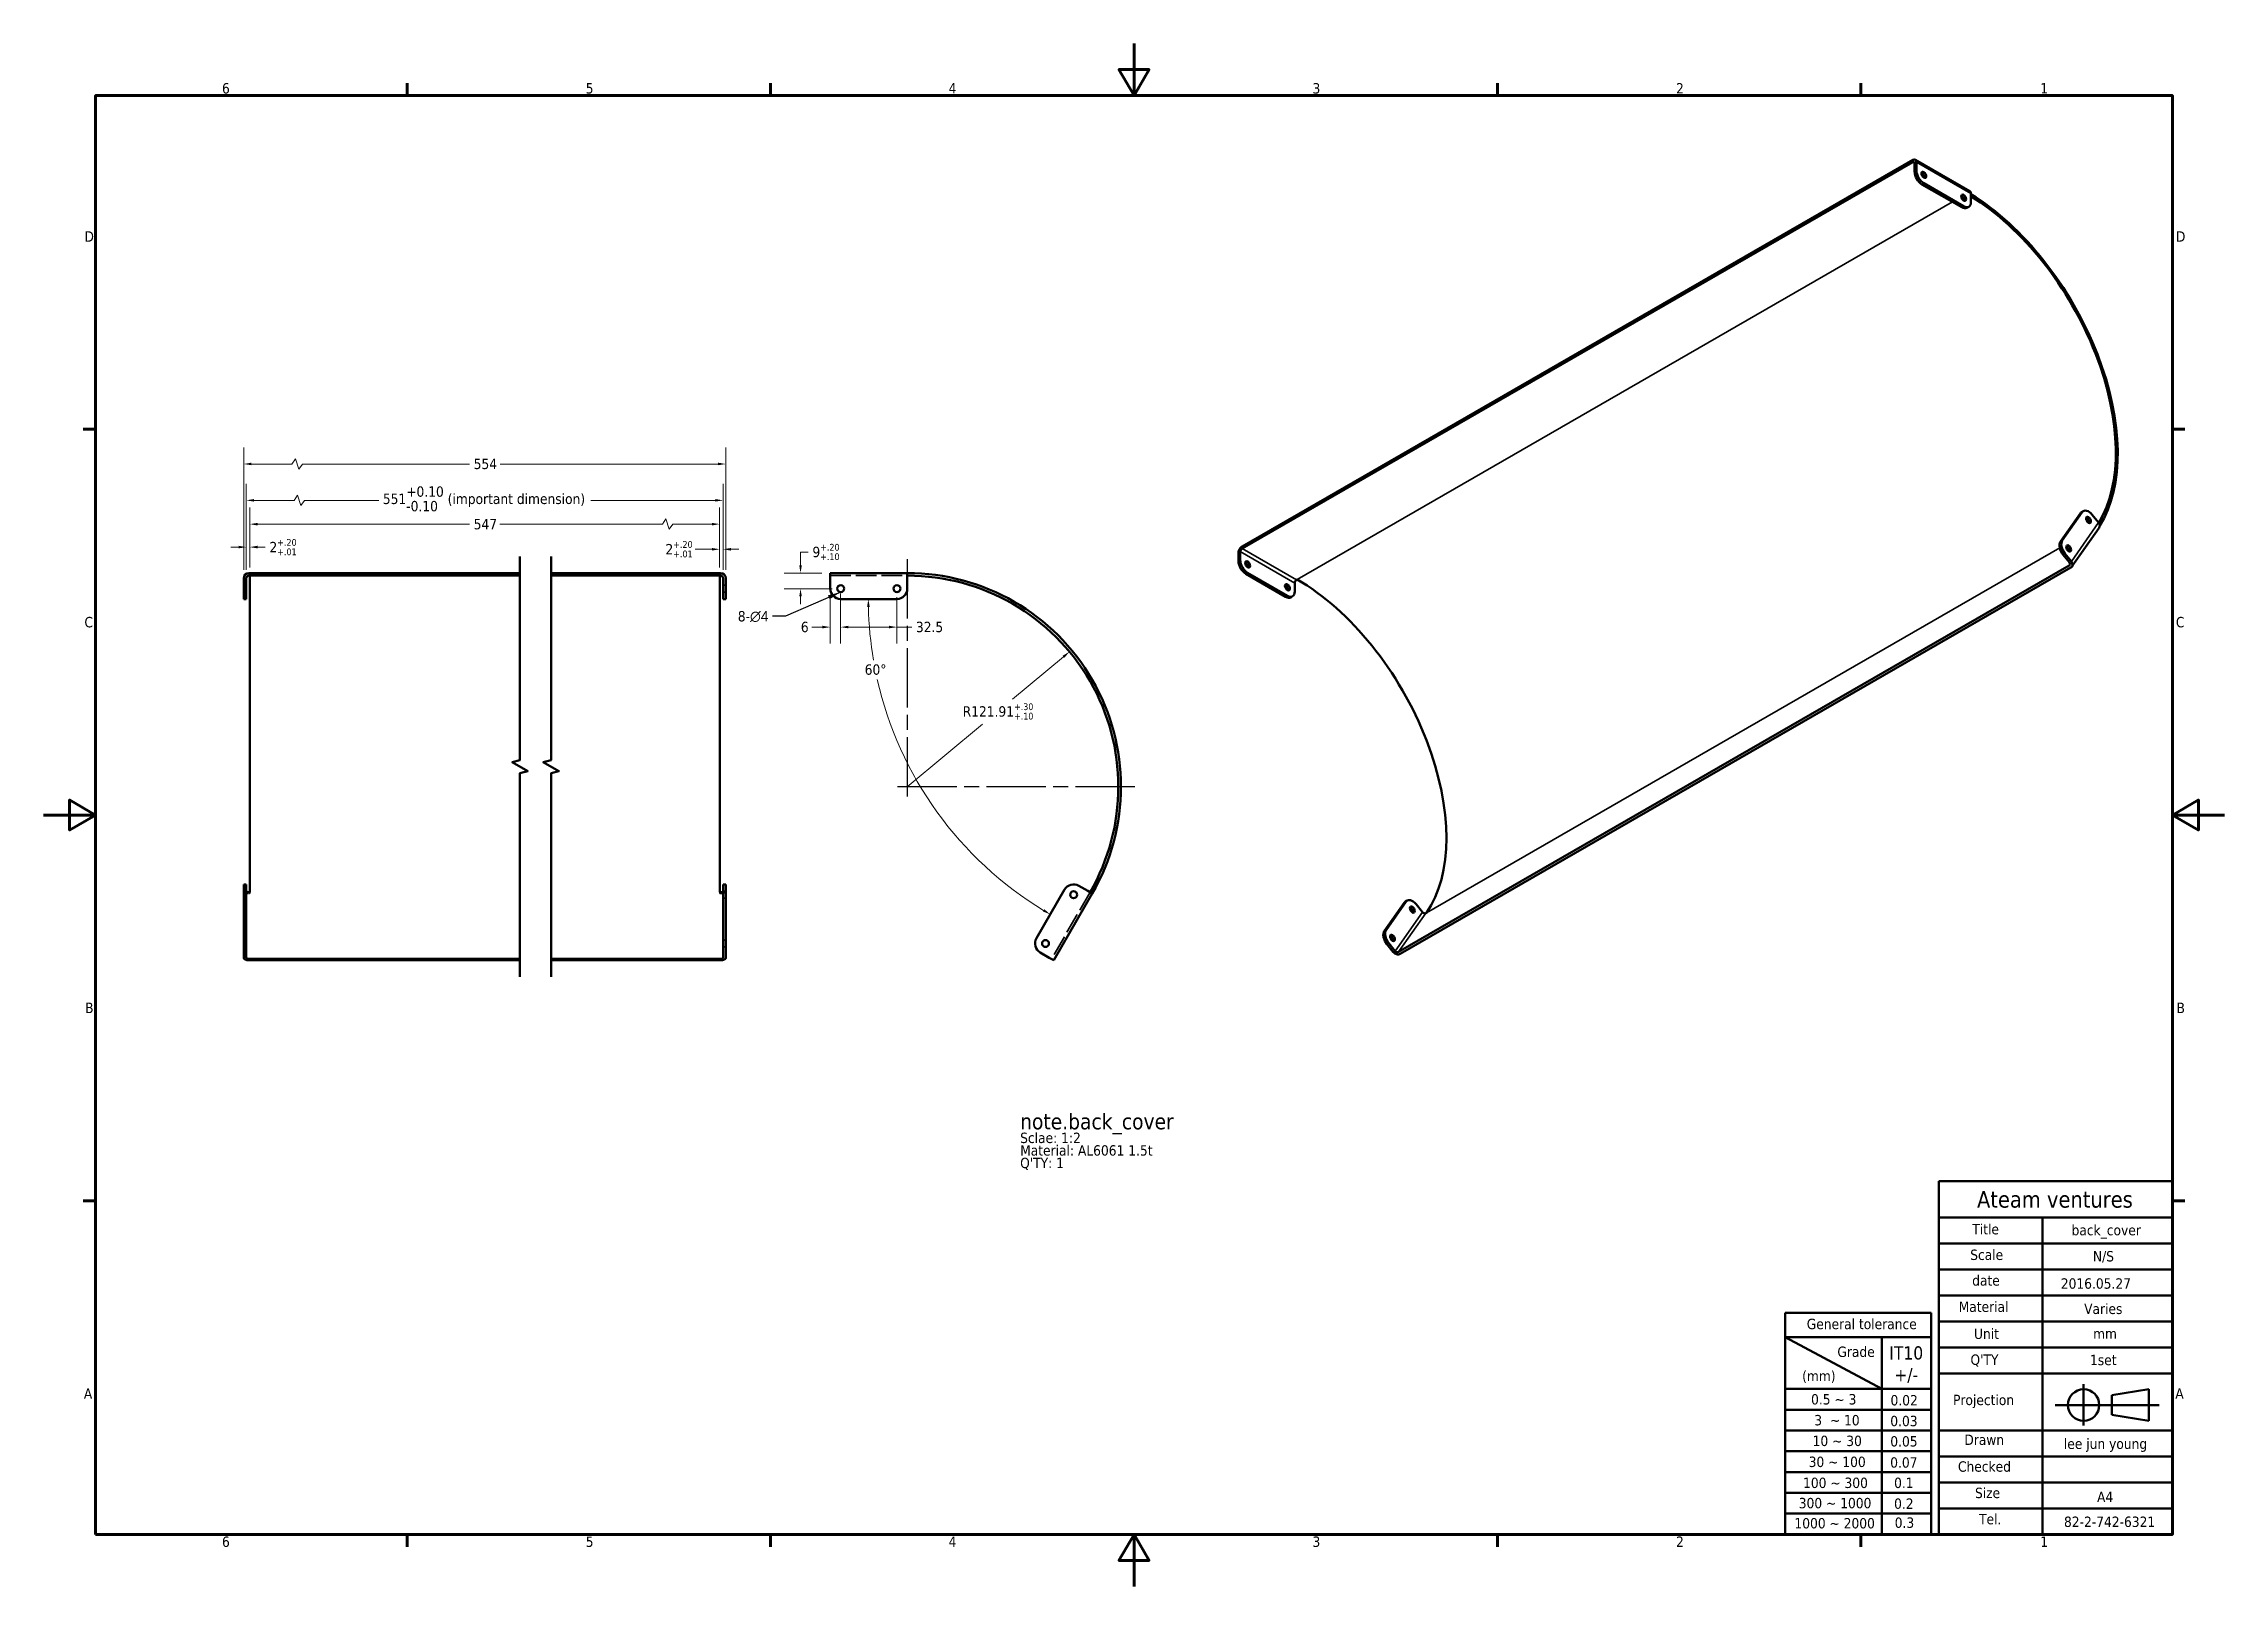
# Model space of a CAD drawing. Header units: millimetres. Extents: x 0 to 1260, y 0 to 891.
import ezdxf
from ezdxf.enums import TextEntityAlignment as Align

# ---------------------------------------------------------------- set-up
doc = ezdxf.new("R2010")
doc.units = ezdxf.units.MM
doc.header["$LTSCALE"] = 3
doc.linetypes.add('CHAIN', pattern=[0.7087, 0.4724, -0.0591, 0.1181, -0.0591])
doc.linetypes.add('DASHED', pattern=[0.2067, 0.1654, -0.0413])
for name, color, linetype, lineweight in [('Border (ANSI)', 7, 'Continuous', 70), ('Break Line (ANSI)', 7, 'Continuous', 50), ('Center Mark (ANSI)', 7, 'Continuous', 25), ('Dimension (ANSI)', 7, 'Continuous', 25), ('Hidden (ANSI)', 7, 'DASHED', 35), ('Symbol (ANSI)', 7, 'Continuous', 25), ('Title (ANSI)', 7, 'Continuous', 50), ('Visible (ANSI)', 7, 'Continuous', 50), ('Visible Narrow (ANSI)', 7, 'Continuous', 35)]:
    doc.layers.add(name, color=color, linetype=linetype, lineweight=lineweight)
doc.styles.add('Note Text (ANSI)', font='tahoma.ttf')
doc.dimstyles.new('Default - mm (ANSI)', dxfattribs={"dimscale": 3, "dimtxt": 2, "dimasz": 1.5, "dimexe": 3.175, "dimexo": 1.6002, "dimgap": 0.8, "dimtad": 0, "dimtoh": 1, "dimrnd": 1e-08, "dimzin": 12, "dimdsep": 46, "dimtxsty": 'Note Text (ANSI)', "dimcen": 0.09, "dimdle": 10, "dimclrd": 256, "dimclre": 256, "dimclrt": 256, "dimadec": 1, "dimazin": 3, "dimtfac": 0.65, "dimtofl": 0, "dimtmove": 0, "dimatfit": 3, "dimfxl": 1, "dimtolj": 1, "dimtzin": 4, "dimlwd": 15, "dimlwe": 15, "dimarcsym": 0})
doc.dimstyles.new('Default - mm (ANSI)$7', dxfattribs={"dimscale": 3, "dimtxt": 2, "dimasz": 2.5, "dimexe": 3.175, "dimexo": 1.6002, "dimgap": 0.8, "dimtad": 0, "dimtoh": 1, "dimrnd": 1e-08, "dimzin": 12, "dimdsep": 46, "dimtxsty": 'Note Text (ANSI)', "dimcen": 0.09, "dimdle": 10, "dimclrd": 256, "dimclre": 256, "dimclrt": 256, "dimadec": 1, "dimazin": 3, "dimtfac": 0.65, "dimtofl": 0, "dimtmove": 0, "dimatfit": 3, "dimfxl": 1, "dimtolj": 1, "dimtzin": 4, "dimlwd": -1, "dimlwe": 15, "dimarcsym": 0})

# ---------------------------------------------------------------- blocks, each defined once
blk = doc.blocks.new('Borders Default Border')
at = {"layer": 'Border (ANSI)'}
for p, q in [((70, 287), (70, 289.4)), ((140, 287), (140, 289.4)), ((280, 287), (280, 289.4)), ((350, 287), (350, 289.4)), ((10, 222.75), (7.6, 222.75)), ((410, 222.75), (412.4, 222.75)), ((10, 74.25), (7.6, 74.25)), ((410, 74.25), (412.4, 74.25)), ((70, 10), (70, 7.6)), ((140, 10), (140, 7.6)), ((280, 10), (280, 7.6)), ((350, 10), (350, 7.6))]:
    blk.add_line(p, q, dxfattribs=at)
at = {"layer": 'Border (ANSI)', "flags": 128}
for points in [[(210, 297), (210, 287), (207.11, 292), (212.89, 292), (210, 287)], [(10, 10), (10, 287), (410, 287), (410, 10), (10, 10)], [(0, 148.5), (10, 148.5), (5, 151.39), (5, 145.61), (10, 148.5)], [(420, 148.5), (410, 148.5), (415, 151.39), (415, 145.61), (410, 148.5)], [(210, 0), (210, 10), (207.11, 5), (212.89, 5), (210, 10)]]:
    blk.add_lwpolyline(points, dxfattribs=at)
at = {"layer": 'Border (ANSI)', "char_height": 2, "attachment_point": 7, "style": 'Note Text (ANSI)'}
for s, insert in [('6', (34.36, 287.36)), ('5', (104.41, 287.36)), ('4', (174.3, 287.4)), ('3', (244.38, 287.36)), ('2', (314.39, 287.4)), ('1', (384.55, 287.4)), ('D', (7.87, 258.87)), ('D', (410.67, 258.87)), ('C', (7.86, 184.59)), ('C', (410.66, 184.59)), ('B', (7.99, 110.37)), ('B', (410.79, 110.37)), ('A', (7.75, 36.12)), ('A', (410.55, 36.12)), ('6', (34.36, 7.56)), ('5', (104.41, 7.56)), ('4', (174.3, 7.6)), ('3', (244.38, 7.56)), ('2', (314.39, 7.6)), ('1', (384.55, 7.6))]:
    blk.add_mtext(s, dxfattribs=dict(at, insert=insert))
blk = doc.blocks.new('Title Blocks ANSI - Large')
at = {"layer": 'Title (ANSI)'}
for p, q in [((213.43, -53.73), (168.43, -53.73)), ((168.43, -53.73), (168.43, -121.73)), ((213.43, -121.73), (213.43, -53.73)), ((168.43, -60.73), (213.43, -60.73)), ((188.43, -60.73), (188.43, -121.73)), ((168.43, -65.73), (213.43, -65.73)), ((168.43, -70.73), (213.43, -70.73)), ((138.87, -79.09), (138.87, -121.73)), ((166.93, -79.09), (138.87, -79.09)), ((138.87, -79.09), (166.93, -79.09)), ((166.93, -83.74), (166.93, -79.09)), ((168.43, -75.73), (213.43, -75.73)), ((138.87, -83.74), (166.93, -83.74)), ((138.87, -83.74), (157.45, -93.73)), ((157.45, -83.74), (157.45, -121.73)), ((166.93, -83.74), (166.93, -121.73)), ((168.43, -80.73), (213.43, -80.73)), ((168.43, -85.73), (213.43, -85.73)), ((168.43, -90.73), (213.43, -90.73)), ((138.87, -93.73), (166.93, -93.73)), ((196.31, -92.79), (196.31, -100.79)), ((208.89, -93.78), (201.74, -94.91)), ((201.74, -94.91), (201.74, -98.69)), ((208.89, -93.78), (208.89, -99.84)), ((138.87, -97.73), (166.93, -97.73)), ((190.81, -96.83), (210.84, -96.83)), ((208.89, -99.84), (201.74, -98.69)), ((138.87, -101.73), (166.93, -101.73)), ((168.43, -101.73), (213.43, -101.73)), ((138.87, -105.73), (166.93, -105.73)), ((168.43, -106.73), (213.43, -106.73)), ((138.87, -109.73), (166.93, -109.73)), ((168.43, -111.73), (213.43, -111.73)), ((138.87, -113.73), (166.93, -113.73)), ((168.43, -116.73), (213.43, -116.73)), ((138.87, -117.73), (166.93, -117.73)), ((138.87, -121.73), (166.93, -121.73)), ((168.43, -121.73), (166.93, -121.73)), ((168.43, -121.73), (213.43, -121.73))]:
    blk.add_line(p, q, dxfattribs=at)
blk.add_circle((196.31, -96.83), 3.03, dxfattribs=at)
at = {"layer": 'Title (ANSI)', "style": 'Note Text (ANSI)'}
for s, p in [('2016.05.27', (191.93, -75.03)), ('Varies', (196.42, -79.9)), ('mm', (198.14, -84.68)), ('1set', (197.55, -89.75)), ('lee jun young', (192.52, -105.88))]:
    blk.add_text(s, height=2, dxfattribs=at).set_placement(p, align=Align.BOTTOM_LEFT)
for s, p in [('Drawn', (173.35, -102.51)), ('Checked', (172.12, -107.66))]:
    blk.add_text(s, height=2, dxfattribs=at).set_placement(p, align=Align.TOP_LEFT)
at = {"layer": 'Title (ANSI)', "attachment_point": 1, "style": 'Note Text (ANSI)'}
for s, insert, char_height in [('\\fTahoma|b0|i0;\\H3.1750;Ateam ventures', (175.79, -55.65), 3.175), ('back_cover', (194, -62.15), 2), ('\\fTahoma|b0|i0;Scale', (174.48, -66.9), 2), ('\\fTahoma|b0|i0;N/S', (198.11, -67.18), 2), ('\\fTahoma|b0|i0;date', (174.86, -71.84), 2), ('\\fTahoma|b0|i0;Material', (172.26, -76.9), 2), ('\\fTahoma|b0|i0;General tolerance', (143, -80.22), 2), ('\\fTahoma|b0|i0;Unit', (175.21, -82.1), 2), ('\\fTahoma|b0|i0;Grade', (148.9, -85.57), 2), ("\\fTahoma|b0|i0;Q'TY", (174.53, -87.09), 2), ('\\fTahoma|b0|i0;0.5 ~ 3', (143.83, -94.72), 2), ('\\fTahoma|b0|i0;0.02', (159.13, -94.9), 2), ('\\fTahoma|b0|i0;Projection', (171.17, -94.84), 2), ('\\fTahoma|b0|i0;0.05', (159.09, -102.81), 2), ('\\fTahoma|b0|i0;30 ~ 100', (143.37, -106.76), 2), ('\\fTahoma|b0|i0;0.07', (159.07, -106.88), 2), ('\\fTahoma|b0|i0;100 ~ 300', (142.29, -110.8), 2), ('\\fTahoma|b0|i0;0.1', (159.82, -110.8), 2), ('\\fTahoma|b0|i0;Size', (175.4, -112.74), 2), ('\\fTahoma|b0|i0;300 ~ 1000', (141.46, -114.7), 2), ('\\fTahoma|b0|i0;A4', (198.91, -113.51), 2), ('\\fTahoma|b0|i0;1000 ~ 2000', (140.63, -118.58), 2), ('\\fTahoma|b0|i0;Tel.', (176.18, -117.79), 2), ('\\fTahoma|b0|i0;82-2-742-6321', (192.54, -118.3), 2)]:
    blk.add_mtext(s, dxfattribs=dict(at, insert=insert, char_height=char_height))
at = {"layer": 'Title (ANSI)', "char_height": 2, "attachment_point": 1, "style": 'Note Text (ANSI)'}
for s, insert, width in [('\\fTahoma|b0|i0;Title', (174.89, -61.97), 7.6254), ('\\fTahoma|b0|i0;(mm)', (142.11, -90.22), 7.6672), ('\\fTahoma|b0|i0;3  ~ 10', (144.45, -98.74), 9.081), ('\\fTahoma|b0|i0;0.03', (159.09, -98.9), 5.5653), ('\\fTahoma|b0|i0;10 ~ 30', (144.13, -102.72), 10.501), ('\\fTahoma|b0|i0;0.2', (159.82, -114.81), 5.4674), ('\\fTahoma|b0|i0;0.3', (159.94, -118.47), 5.7083)]:
    blk.add_mtext(s, dxfattribs=dict(at, insert=insert, width=width))
at = {"layer": 'Title (ANSI)', "insert": (162.16, -85.52), "char_height": 2.54, "attachment_point": 2, "line_spacing_factor": 0.987884, "style": 'Note Text (ANSI)'}
blk.add_mtext('\\fTahoma|b0|i0;\\H2.5400;IT10\\P+/-', dxfattribs=at)
blk = doc.blocks.new('*D6')
at = {"layer": 'Defpoints', "color": 0, "transparency": 16777216}
for p in [(392.6, 627.2), (117.1, 582.2), (392.6, 582.2)]:
    blk.add_point(p, dxfattribs=at)
at = {"layer": 'Dimension (ANSI)', "lineweight": 15, "transparency": 16777216}
for p, q in [((117.1, 587), (117.1, 636.8)), ((144.7, 627.2), (146.7, 630.2)), ((146.7, 630.2), (148.7, 624.2)), ((392.6, 587), (392.6, 636.8)), ((121.6, 627.2), (144.7, 627.2)), ((148.7, 624.2), (150.7, 627.2)), ((150.7, 627.2), (193.6, 627.2)), ((388.1, 627.2), (316.1, 627.2))]:
    blk.add_line(p, q, dxfattribs=at)
at = {"layer": 'Dimension (ANSI)', "transparency": 16777216}
for points in [[(121.6, 628), (121.6, 626.5), (117.1, 627.2)], [(388.1, 628), (388.1, 626.5), (392.6, 627.2)]]:
    blk.add_solid(points, dxfattribs=at)
at = {"layer": 'Dimension (ANSI)', "lineweight": 18, "transparency": 16777216, "insert": (196, 635.3), "char_height": 6, "attachment_point": 1, "style": 'Note Text (ANSI)'}
blk.add_mtext('\\A1;551\\S+0.10^ -0.10; (important dimension)', dxfattribs=at)
blk = doc.blocks.new('*D7')
at = {"layer": 'Defpoints', "color": 0, "transparency": 16777216}
for p in [(119.1, 613.5), (119.1, 583.7), (390.6, 583.7)]:
    blk.add_point(p, dxfattribs=at)
at = {"layer": 'Dimension (ANSI)', "lineweight": 15, "transparency": 16777216}
for p, q in [((119.1, 588.5), (119.1, 623)), ((390.6, 588.5), (390.6, 623)), ((123.6, 613.5), (246.1, 613.5)), ((357.5, 613.5), (263.6, 613.5)), ((359.5, 616.5), (357.5, 613.5)), ((361.5, 610.5), (359.5, 616.5)), ((363.5, 613.5), (361.5, 610.5)), ((386.1, 613.5), (363.5, 613.5))]:
    blk.add_line(p, q, dxfattribs=at)
at = {"layer": 'Dimension (ANSI)', "transparency": 16777216}
for points in [[(123.6, 614.2), (123.6, 612.7), (119.1, 613.5)], [(386.1, 614.2), (386.1, 612.7), (390.6, 613.5)]]:
    blk.add_solid(points, dxfattribs=at)
at = {"layer": 'Dimension (ANSI)', "lineweight": 18, "transparency": 16777216, "insert": (248.5, 616.5), "char_height": 6, "attachment_point": 1, "style": 'Note Text (ANSI)'}
blk.add_mtext('\\A1;547', dxfattribs=at)
blk = doc.blocks.new('*D8')
at = {"layer": 'Defpoints', "color": 0, "transparency": 16777216}
for p in [(119.1, 600.2), (117.1, 582.2), (119.1, 583.7)]:
    blk.add_point(p, dxfattribs=at)
at = {"layer": 'Dimension (ANSI)', "lineweight": 15, "transparency": 16777216}
for p, q in [((117.1, 587), (117.1, 609.7)), ((119.1, 588.5), (119.1, 609.7)), ((112.6, 600.2), (108.1, 600.2)), ((123.6, 600.2), (128.1, 600.2))]:
    blk.add_line(p, q, dxfattribs=at)
at = {"layer": 'Dimension (ANSI)', "transparency": 16777216}
for points in [[(112.6, 601), (112.6, 599.5), (117.1, 600.2)], [(123.6, 601), (123.6, 599.5), (119.1, 600.2)]]:
    blk.add_solid(points, dxfattribs=at)
at = {"layer": 'Dimension (ANSI)', "lineweight": 18, "transparency": 16777216, "insert": (130.5, 604.9), "char_height": 6, "attachment_point": 1, "style": 'Note Text (ANSI)'}
blk.add_mtext('\\A1;2{\\H3.900000;\\S+.20^ +.01;}', dxfattribs=at)
blk = doc.blocks.new('*D9')
at = {"layer": 'Defpoints', "color": 0, "transparency": 16777216}
for p in [(392.6, 599), (390.6, 583.7), (392.6, 582.2)]:
    blk.add_point(p, dxfattribs=at)
at = {"layer": 'Dimension (ANSI)', "lineweight": 15, "transparency": 16777216}
for p, q in [((390.6, 588.5), (390.6, 608.5)), ((392.6, 587), (392.6, 608.5)), ((386.1, 599), (376.5, 599)), ((397.1, 599), (401.6, 599))]:
    blk.add_line(p, q, dxfattribs=at)
at = {"layer": 'Dimension (ANSI)', "transparency": 16777216}
for points in [[(386.1, 599.7), (386.1, 598.2), (390.6, 599)], [(397.1, 599.7), (397.1, 598.2), (392.6, 599)]]:
    blk.add_solid(points, dxfattribs=at)
at = {"layer": 'Dimension (ANSI)', "lineweight": 18, "transparency": 16777216, "insert": (359.3, 603.7), "char_height": 6, "attachment_point": 1, "style": 'Note Text (ANSI)'}
blk.add_mtext('\\A1;2{\\H3.900000;\\S+.20^ +.01;}', dxfattribs=at)
blk = doc.blocks.new('*D10')
at = {"layer": 'Defpoints', "color": 0, "transparency": 16777216}
for p in [(592.7, 539.8), (499, 461.8)]:
    blk.add_point(p, dxfattribs=at)
at = {"layer": 'Dimension (ANSI)', "lineweight": 15, "transparency": 16777216}
for p, q in [((589.3, 536.9), (559.8, 512.4)), ((499, 461.8), (542.5, 498))]:
    blk.add_line(p, q, dxfattribs=at)
at = {"layer": 'Dimension (ANSI)', "transparency": 16777216}
blk.add_solid([(588.8, 537.5), (589.8, 536.3), (592.7, 539.8)], dxfattribs=at)
at = {"layer": 'Dimension (ANSI)', "lineweight": 18, "transparency": 16777216, "insert": (531, 510), "char_height": 6, "attachment_point": 1, "style": 'Note Text (ANSI)'}
blk.add_mtext('\\A1;R121.91{\\H3.900000;\\S+.30^ +.10;}', dxfattribs=at)
blk = doc.blocks.new('*D11')
at = {"layer": 'Defpoints', "color": 0, "transparency": 16777216}
for p in [(437.3, 585.2), (454.5, 585.2), (460.5, 576.2)]:
    blk.add_point(p, dxfattribs=at)
at = {"layer": 'Dimension (ANSI)', "lineweight": 15, "transparency": 16777216}
for p, q in [((441.8, 597.3), (437.3, 597.3)), ((437.3, 597.3), (437.3, 594.2)), ((437.3, 589.7), (437.3, 594.2)), ((449.7, 585.2), (427.8, 585.2)), ((455.7, 576.2), (427.8, 576.2)), ((437.3, 571.7), (437.3, 567.2))]:
    blk.add_line(p, q, dxfattribs=at)
at = {"layer": 'Dimension (ANSI)', "transparency": 16777216}
for points in [[(436.6, 589.7), (438.1, 589.7), (437.3, 585.2)], [(436.6, 571.7), (438.1, 571.7), (437.3, 576.2)]]:
    blk.add_solid(points, dxfattribs=at)
at = {"layer": 'Dimension (ANSI)', "lineweight": 18, "transparency": 16777216, "insert": (444.2, 602.1), "char_height": 6, "attachment_point": 1, "style": 'Note Text (ANSI)'}
blk.add_mtext('\\A1;9{\\H3.900000;\\S+.20^ +.10;}', dxfattribs=at)
blk = doc.blocks.new('*D12')
at = {"layer": 'Defpoints', "color": 0, "transparency": 16777216}
for p in [(454.5, 576.2), (460.5, 578.2), (460.5, 554)]:
    blk.add_point(p, dxfattribs=at)
at = {"layer": 'Dimension (ANSI)', "lineweight": 15, "transparency": 16777216}
for p, q in [((454.5, 571.4), (454.5, 544.5)), ((460.5, 573.4), (460.5, 544.5)), ((450, 554), (443.8, 554)), ((465, 554), (469.5, 554))]:
    blk.add_line(p, q, dxfattribs=at)
at = {"layer": 'Dimension (ANSI)', "transparency": 16777216}
for points in [[(450, 554.8), (450, 553.3), (454.5, 554)], [(465, 554.8), (465, 553.3), (460.5, 554)]]:
    blk.add_solid(points, dxfattribs=at)
at = {"layer": 'Dimension (ANSI)', "lineweight": 18, "transparency": 16777216, "insert": (437.5, 557.1), "char_height": 6, "attachment_point": 1, "style": 'Note Text (ANSI)'}
blk.add_mtext('\\A1;6', dxfattribs=at)
blk = doc.blocks.new('*D13')
at = {"layer": 'Defpoints', "color": 0, "transparency": 16777216}
for p in [(460.5, 576.2), (493, 576.2), (493, 554)]:
    blk.add_point(p, dxfattribs=at)
at = {"layer": 'Dimension (ANSI)', "lineweight": 15, "transparency": 16777216}
for p, q in [((460.5, 571.4), (460.5, 544.5)), ((493, 571.4), (493, 544.5)), ((465, 554), (488.5, 554)), ((493, 554), (501.6, 554))]:
    blk.add_line(p, q, dxfattribs=at)
at = {"layer": 'Dimension (ANSI)', "transparency": 16777216}
for points in [[(465, 554.8), (465, 553.3), (460.5, 554)], [(488.5, 554.8), (488.5, 553.3), (493, 554)]]:
    blk.add_solid(points, dxfattribs=at)
at = {"layer": 'Dimension (ANSI)', "lineweight": 18, "transparency": 16777216, "insert": (504, 557.1), "char_height": 6, "attachment_point": 1, "style": 'Note Text (ANSI)'}
blk.add_mtext('\\A1;32.5', dxfattribs=at)
blk = doc.blocks.new('*D14')
at = {"layer": 'Defpoints', "color": 0, "transparency": 16777216}
for p in [(460.5, 570.2), (686.8, 570.2), (525.7, 435.1), (589.9, 402.4)]:
    blk.add_point(p, dxfattribs=at)
at = {"layer": 'Dimension (ANSI)', "lineweight": 15, "transparency": 16777216}
for start, end in [(181.2261, 189.6774), (192.7458, 238.7739)]:
    blk.add_arc((686.8, 570.2), 210.3, start, end, dxfattribs=at)
at = {"layer": 'Dimension (ANSI)', "transparency": 16777216}
for points in [[(475.8, 565.7), (477.3, 565.7), (476.5, 570.2)], [(578.2, 391.1), (577.4, 389.8), (581.6, 388.1)]]:
    blk.add_solid(points, dxfattribs=at)
at = {"layer": 'Dimension (ANSI)', "lineweight": 18, "transparency": 16777216, "insert": (474.4, 532.5), "char_height": 6, "attachment_point": 1, "style": 'Note Text (ANSI)'}
blk.add_mtext('\\A1;60°', dxfattribs=at)
blk = doc.blocks.new('*D15')
at = {"layer": 'Defpoints', "color": 0, "transparency": 16777216}
for p in [(394.1, 648.2), (115.6, 582.2), (394.1, 582.2)]:
    blk.add_point(p, dxfattribs=at)
at = {"layer": 'Dimension (ANSI)', "lineweight": 15, "transparency": 16777216}
for p, q in [((115.6, 587), (115.6, 657.8)), ((394.1, 587), (394.1, 657.8)), ((120.1, 648.2), (143.5, 648.2)), ((143.5, 648.2), (145.5, 651.2)), ((145.5, 651.2), (147.5, 645.2)), ((147.5, 645.2), (149.5, 648.2)), ((149.5, 648.2), (246.1, 648.2)), ((389.6, 648.2), (263.7, 648.2))]:
    blk.add_line(p, q, dxfattribs=at)
at = {"layer": 'Dimension (ANSI)', "transparency": 16777216}
for points in [[(120.1, 649), (120.1, 647.5), (115.6, 648.2)], [(389.6, 649), (389.6, 647.5), (394.1, 648.2)]]:
    blk.add_solid(points, dxfattribs=at)
at = {"layer": 'Dimension (ANSI)', "lineweight": 18, "transparency": 16777216, "insert": (248.5, 651.3), "char_height": 6, "attachment_point": 1, "style": 'Note Text (ANSI)'}
blk.add_mtext('\\A1;554', dxfattribs=at)

msp = doc.modelspace()

# ---------------------------------------------------------------- linework, layer by layer
at = {"layer": 'Break Line (ANSI)', "flags": 128}
for points in [[(275.2222, 352.0662), (275.2222, 469.6113), (279.7222, 470.8171), (270.7222, 476.0132), (275.2222, 477.219), (275.2222, 594.7641)], [(293.2222, 352.0662), (293.2222, 469.6113), (297.7222, 470.8171), (288.7222, 476.0132), (293.2222, 477.219), (293.2222, 594.7641)]]:
    msp.add_lwpolyline(points, dxfattribs=at)
at = {"layer": 'Center Mark (ANSI)', "linetype": 'CHAIN', "ltscale": 24.192183}
for p, q in [((499.0294, 593.2641), (499.0294, 452.3076)), ((630.4609, 461.8326), (489.5044, 461.8326))]:
    msp.add_line(p, q, dxfattribs=at)
at = {"layer": 'Hidden (ANSI)', "ltscale": 0.952248}
for p, q in [((119.1088, 585.2391), (119.1088, 583.7391)), ((390.6451, 583.7391), (390.6451, 585.2391)), ((117.1088, 578.2391), (115.6088, 578.2391)), ((117.1088, 574.2391), (115.6088, 574.2391)), ((394.1451, 578.2391), (392.6451, 578.2391)), ((394.1451, 574.2391), (392.6451, 574.2391)), ((117.1088, 401.4332), (115.6088, 401.4332)), ((117.1088, 397.4332), (115.6088, 397.4332)), ((119.1088, 400.8793), (119.1088, 400.1293)), ((390.6451, 400.1293), (390.6451, 400.8793)), ((394.1451, 401.4332), (392.6451, 401.4332)), ((394.1451, 397.4332), (392.6451, 397.4332)), ((117.1088, 373.2873), (115.6088, 373.2873)), ((117.1088, 369.2873), (115.6088, 369.2873)), ((394.1451, 373.2873), (392.6451, 373.2873)), ((394.1451, 369.2873), (392.6451, 369.2873))]:
    msp.add_line(p, q, dxfattribs=at)
at = {"layer": 'Hidden (ANSI)', "ltscale": 23.920874}
for p, q in [((454.5294, 583.7391), (499.0294, 583.7391)), ((604.6036, 400.8793), (582.3536, 362.3412))]:
    msp.add_line(p, q, dxfattribs=at)
at = {"layer": 'Hidden (ANSI)', "ltscale": 0.317349}
for p, q in [((119.1088, 400.1293), (118.6088, 400.1293)), ((391.1451, 400.1293), (390.6451, 400.1293))]:
    msp.add_line(p, q, dxfattribs=at)
at = {"layer": 'Hidden (ANSI)', "ltscale": 2.991791}
for centre, major_axis, start_param, end_param in [((118.6088, 401.6293), (-3, 0), 0, 1.570796327), ((391.1451, 401.6293), (3, 0), 4.71238898, 6.283185307)]:
    msp.add_ellipse(centre, major_axis=major_axis, ratio=0.5, start_param=start_param, end_param=end_param, dxfattribs=at)
at = {"layer": 'Visible (ANSI)'}
for p, q in [((1079.9848, 823.8051), (692.4902, 600.6618)), ((1079.9848, 822.5788), (692.4902, 599.4355)), ((1081.0454, 821.9632), (1081.0454, 817.058)), ((1112.9481, 805.832), (1081.4819, 823.9522)), ((1082.1061, 822.574), (1082.1061, 817.6687)), ((1085.2881, 809.7095), (1108.269, 796.4756)), ((1086.3487, 810.3203), (1109.3297, 797.0864)), ((1111.2632, 796.1814), (1112.3239, 796.7922)), ((1113.5723, 799.5485), (1113.5723, 804.4538)), ((1176.7755, 619.8361), (1165.285, 603.4425)), ((1177.8362, 620.4469), (1166.3457, 604.0533)), ((1177.4555, 620.4671), (1178.5162, 621.0779)), ((1187.306, 614.3364), (1183.6317, 618.9049)), ((1171.9082, 588.9463), (1187.6413, 611.393)), ((690.3689, 596.9876), (690.3689, 592.0823)), ((691.4296, 597.5984), (691.4296, 592.6931)), ((1166.8379, 595.8475), (1170.5122, 591.279)), ((1167.8986, 596.4583), (1171.5728, 591.8898)), ((115.6088, 582.2391), (115.6088, 576.2391)), ((117.1088, 582.2391), (117.1088, 576.2391)), ((275.2222, 585.2391), (118.6088, 585.2391)), ((275.2222, 583.7391), (118.6088, 583.7391)), ((119.1088, 583.7391), (119.1088, 400.8793)), ((391.1451, 585.2391), (293.2222, 585.2391)), ((391.1451, 583.7391), (293.2222, 583.7391)), ((390.6451, 400.8793), (390.6451, 583.7391)), ((392.6451, 582.2391), (392.6451, 576.2391)), ((394.1451, 582.2391), (394.1451, 576.2391)), ((454.5294, 582.2391), (454.5294, 585.2391)), ((499.0294, 585.2391), (454.5294, 585.2391)), ((454.5294, 582.2391), (454.5294, 576.2391)), ((499.0294, 585.2391), (499.0294, 582.2391)), ((499.0294, 576.2391), (499.0294, 582.2391)), ((694.6116, 584.7339), (717.5925, 571.5)), ((695.6722, 585.3447), (718.6532, 572.1108)), ((724.31, 581.5189), (723.9565, 581.3153)), ((1170.3701, 589.5261), (782.8756, 366.3829)), ((1171.2886, 588.384), (783.7941, 365.2407)), ((115.6088, 570.2391), (115.6088, 576.2391)), ((115.6088, 570.2391), (117.1088, 570.2391)), ((117.1088, 576.2391), (117.1088, 570.2391)), ((392.6451, 570.2391), (392.6451, 576.2391)), ((392.6451, 570.2391), (394.1451, 570.2391)), ((394.1451, 576.2391), (394.1451, 570.2391)), ((460.5294, 570.2391), (493.0294, 570.2391)), ((721.6474, 571.8166), (720.5867, 571.2058)), ((722.8958, 574.5729), (722.8958, 579.4782)), ((115.6088, 402.4332), (115.6088, 405.4332)), ((117.1088, 405.4332), (115.6088, 405.4332)), ((117.1088, 405.4332), (117.1088, 402.4332)), ((392.6451, 402.4332), (392.6451, 405.4332)), ((392.6451, 405.4332), (394.1451, 405.4332)), ((394.1451, 405.4332), (394.1451, 402.4332)), ((603.3045, 401.6293), (598.1084, 404.6293)), ((115.6088, 402.4332), (115.6088, 374.2873)), ((117.1088, 402.4332), (117.1088, 374.2873)), ((119.1088, 400.8793), (118.6088, 400.8793)), ((391.1451, 400.8793), (390.6451, 400.8793)), ((392.6451, 402.4332), (392.6451, 374.2873)), ((394.1451, 402.4332), (394.1451, 374.2873)), ((589.9122, 402.4332), (573.6622, 374.2873)), ((583.6526, 361.5912), (605.9026, 400.1293)), ((603.3045, 401.6293), (605.9026, 400.1293)), ((786.099, 394.8605), (774.6085, 378.4669)), ((787.1597, 395.4713), (775.6692, 379.0777)), ((787.8397, 396.1023), (786.7791, 395.4915)), ((796.6295, 389.3608), (792.9552, 393.9293)), ((798.9622, 389.0331), (798.6087, 388.8295)), ((115.6088, 366.0912), (115.6088, 374.2873)), ((115.6088, 366.0912), (115.6088, 363.0912)), ((117.1088, 374.2873), (117.1088, 366.0912)), ((117.1088, 366.0912), (117.1088, 363.0912)), ((392.6451, 366.0912), (392.6451, 374.2873)), ((392.6451, 366.0912), (392.6451, 363.0912)), ((394.1451, 374.2873), (394.1451, 366.0912)), ((394.1451, 366.0912), (394.1451, 363.0912)), ((575.8584, 366.0912), (581.0545, 363.0912)), ((776.1614, 370.8719), (779.8357, 366.3034)), ((777.2221, 371.4827), (780.8963, 366.9142)), ((275.2222, 362.3412), (118.6088, 362.3412)), ((275.2222, 361.5912), (118.6088, 361.5912)), ((391.1451, 362.3412), (293.2222, 362.3412)), ((391.1451, 361.5912), (293.2222, 361.5912)), ((583.6526, 361.5912), (581.0545, 363.0912))]:
    msp.add_line(p, q, dxfattribs=at)
for centre in [(460.5294, 576.2391), (493.0294, 576.2391), (595.1084, 399.4332), (578.8584, 371.2873)]:
    msp.add_circle(centre, 2, dxfattribs=at)
for centre, radius, start, end in [((118.6088, 582.2391), 3, 90, 180), ((118.6088, 582.2391), 1.5, 90, 180), ((391.1451, 582.2391), 3, 0, 90), ((391.1451, 582.2391), 1.5, 0, 90), ((499.0294, 461.8326), 123.4065, 330, 90), ((499.0294, 461.8326), 121.9065, 330, 90), ((460.5294, 576.2391), 6, 180, 270), ((493.0294, 576.2391), 6, 270, 0), ((595.1084, 399.4332), 6, 60, 150), ((578.8584, 371.2873), 6, 150, 240)]:
    msp.add_arc(centre, radius, start, end, dxfattribs=at)
for centre, major_axis, ratio, start_param, end_param in [((1079.9848, 821.3524), (1.4971, 2.5998), 0.578093116, 5.495853435, 7.066649762), ((1079.9848, 821.3524), (0.7485, 1.2999), 0.578093116, 5.495853435, 7.066649762), ((1085.2881, 814.6148), (2.9942, -5.1995), 0.578093116, 3.928924525, 5.499720852), ((1086.3487, 815.2256), (-2.9942, 5.1995), 0.578093116, 0.787331872, 2.358128199), ((1085.2881, 814.6148), (-0.9981, 1.7332), 0.578093116, 3.699376856, 5.725401105), ((1108.269, 801.3809), (-0.9981, 1.7332), 0.578093116, 3.699376856, 5.725401105), ((1108.269, 801.3809), (2.9942, -5.1995), 0.578093116, 5.499720852, 6.283185307), ((1109.3297, 801.9917), (2.9942, -5.1995), 0.578093116, 5.499720852, 7.070517179), ((1111.451, 803.2322), (1.4971, 2.5998), 0.578093116, 5.495853435, 6.283185307), ((1111.0975, 704.5906), (61.5838, -106.942), 0.578093116, 0.294870075, 2.329762845), ((1111.0975, 704.5906), (60.8353, -105.6422), 0.578093116, 0.302839633, 2.329413728), ((1180.4497, 615.2676), (-2.9942, 5.1995), 0.578093116, 0, 0.263733096), ((1181.5104, 615.8784), (-2.9942, 5.1995), 0.578093116, 4.976122077, 6.546918403), ((1180.4497, 615.2676), (-0.9981, 1.7332), 0.578093116, 3.699376856, 5.725401105), ((1185.1846, 613.1149), (2.4566, -1.7219), 0.78775742, 0, 1.218216018), ((692.4902, 598.2092), (1.4971, 2.5998), 0.578093116, 0.783464455, 2.354260782), ((692.4902, 598.2092), (-0.7485, -1.2999), 0.578093116, 3.925057109, 5.495853435), ((695.6722, 590.2499), (-2.9942, 5.1995), 0.578093116, 0.787331872, 2.358128199), ((1168.9593, 598.874), (-2.9942, 5.1995), 0.578093116, 0.263733096, 1.834529423), ((1170.0199, 599.4848), (-2.9942, 5.1995), 0.578093116, 0.263733096, 1.834529423), ((1168.9593, 598.874), (-0.9981, 1.7332), 0.578093116, 3.699376856, 5.725401105), ((694.6116, 589.6391), (2.9942, -5.1995), 0.578093116, 3.928924525, 5.499720852), ((694.6116, 589.6391), (-0.9981, 1.7332), 0.578093116, 3.699376856, 5.725401105), ((723.9565, 580.089), (0.7485, 1.2999), 0.578093116, 0.783464455, 2.354260782), ((724.31, 481.8546), (60.8353, -105.6422), 0.578093116, 0.263733096, 2.358128199), ((1169.4515, 590.6682), (1.2283, -0.8609), 0.78775742, 5.930604998, 7.501401325), ((1169.4515, 590.6682), (2.4566, -1.7219), 0.78775742, 5.930604998, 7.501401325), ((717.5925, 576.4053), (-0.9981, 1.7332), 0.578093116, 3.699376856, 5.725401105), ((717.5925, 576.4053), (2.9942, -5.1995), 0.578093116, 5.499720852, 6.283185307), ((718.6532, 577.0161), (2.9942, -5.1995), 0.578093116, 5.499720852, 7.070517179), ((118.6088, 401.6293), (-1.5, 0), 0.5, 0, 1.570796327), ((391.1451, 401.6293), (1.5, 0), 0.5, 4.71238898, 6.283185307), ((789.7732, 390.292), (-2.9942, 5.1995), 0.578093116, 0, 0.263733096), ((790.8339, 390.9028), (-2.9942, 5.1995), 0.578093116, 4.976122077, 6.546918403), ((789.7732, 390.292), (-0.9981, 1.7332), 0.578093116, 3.699376856, 5.725401105), ((778.2828, 373.8984), (-2.9942, 5.1995), 0.578093116, 0.263733096, 1.834529423), ((779.3434, 374.5092), (-2.9942, 5.1995), 0.578093116, 0.263733096, 1.834529423), ((797.6901, 389.9716), (1.2283, -0.8609), 0.78775742, 4.359808671, 5.930604998), ((778.2828, 373.8984), (-0.9981, 1.7332), 0.578093116, 3.699376856, 5.725401105), ((781.957, 367.525), (2.4566, -1.7219), 0.78775742, 4.359808671, 5.930604998), ((781.957, 367.525), (1.2283, -0.8609), 0.78775742, 4.359808671, 5.930604998), ((118.6088, 363.0912), (-3, 0), 0.5, 0, 1.570796327), ((118.6088, 363.0912), (-1.5, 0), 0.5, 0, 1.570796327), ((391.1451, 363.0912), (3, 0), 0.5, 4.71238898, 6.283185307), ((391.1451, 363.0912), (1.5, 0), 0.5, 4.71238898, 6.283185307)]:
    msp.add_ellipse(centre, major_axis=major_axis, ratio=ratio, start_param=start_param, end_param=end_param, dxfattribs=at)
for centre in [(1086.3487, 815.2256), (1109.3297, 801.9917), (1181.5104, 615.8784), (695.6722, 590.2499), (1170.0199, 599.4848), (718.6532, 577.0161), (790.8339, 390.9028), (779.3434, 374.5092)]:
    msp.add_ellipse(centre, major_axis=(-0.9981, 1.7332), ratio=0.578093116, dxfattribs=at)
at = {"layer": 'Visible Narrow (ANSI)'}
for p, q in [((1079.9848, 822.5788), (1081.0454, 821.968)), ((1082.1061, 822.574), (1113.5723, 804.4538)), ((1082.1061, 817.6687), (1081.0454, 817.058)), ((1085.2881, 809.7095), (1086.3487, 810.3203)), ((1102.9287, 799.5509), (724.31, 581.5189)), ((1108.5741, 802.8018), (1107.9476, 802.4411)), ((1109.3297, 797.0864), (1108.269, 796.4756)), ((1176.7755, 619.8361), (1177.8362, 620.4469)), ((1187.306, 614.3364), (1171.5728, 591.8898)), ((691.4296, 592.6931), (690.3689, 592.0823)), ((691.4296, 597.5984), (722.8958, 579.4782)), ((723.9565, 581.3153), (692.4902, 599.4355)), ((1164.9045, 599.7652), (798.9622, 389.0331)), ((1166.3457, 604.0533), (1165.285, 603.4425)), ((1166.8379, 595.8475), (1167.8986, 596.4583)), ((694.6116, 584.7339), (695.6722, 585.3447)), ((1170.8385, 590.1944), (1170.3701, 589.5261)), ((718.6532, 572.1108), (717.5925, 571.5)), ((786.099, 394.8605), (787.1597, 395.4713)), ((775.6692, 379.0777), (774.6085, 378.4669)), ((796.6295, 389.3608), (780.8963, 366.9142)), ((782.8756, 366.3829), (798.6087, 388.8295)), ((776.1614, 370.8719), (777.2221, 371.4827))]:
    msp.add_line(p, q, dxfattribs=at)

# ---------------------------------------------------------------- block references
at = {"xscale": 3, "yscale": 3, "zscale": 3}
for name, p in [('Borders Default Border', (0, 0)), ('Title Blocks ANSI - Large', (589.7061, 395.2048))]:
    msp.add_blockref(name, p, dxfattribs=at)

# ---------------------------------------------------------------- texts
at = {"layer": 'Symbol (ANSI)', "insert": (418.8279, 563.2874), "char_height": 6, "width": 19.845059, "attachment_point": 3, "style": 'Note Text (ANSI)'}
msp.add_mtext('{8-\\fAIGDT|b0|i0;\\H6.0000;n4}', dxfattribs=at)
at = {"layer": 'Symbol (ANSI)', "insert": (564.2202, 273.0862), "char_height": 6, "width": 90.98799, "attachment_point": 1, "line_spacing_factor": 0.724581, "style": 'Note Text (ANSI)'}
msp.add_mtext("{\\H1.524x;note.back_cover\\P\\H0.65617x;Sclae: 1:2\\H1.7496x; \\H0.57156x;\\PMaterial: AL6061 1.5t\\H1.4373x; \\H0.69575x;\\PQ'TY: 1 \\H1.4025x; }", dxfattribs=at)

# ---------------------------------------------------------------- dimensions: what is measured, and where the dimension line sits
at = {"layer": 'Dimension (ANSI)', "lineweight": 18}
for base, p1, p2, text, override, picture, middle in [((394.1451, 648.2391), (115.6088, 582.2391), (394.1451, 582.2391), '554', {"dimtoh": 0, "dimdec": 2, "dimlfac": 1.988969, "dimtp": 0, "dimtm": 0, "dimtdec": 2, "dimatfit": 1}, '*D15', (254.877, 648.2391)), ((392.6451, 627.2391), (117.1088, 582.2391), (392.6451, 582.2391), '551\\S+0.10^ -0.10; (important dimension)', {"dimgap": 0.8, "dimtoh": 0, "dimdec": 2, "dimlfac": 1.999737, "dimtol": 1, "dimlim": 0, "dimtp": 0.1, "dimtm": 0.1, "dimtdec": 2, "dimatfit": 1}, '*D6', (254.877, 627.2391)), ((119.1088, 613.4622), (390.6451, 583.7391), (119.1088, 583.7391), '547', {"dimtoh": 0, "dimdec": 2, "dimlfac": 2.014464, "dimtp": 0, "dimtm": 0, "dimtdec": 2, "dimatfit": 1}, '*D7', (254.877, 613.4622))]:
    dim = msp.add_linear_dim(base=base, p1=p1, p2=p2, angle=180, text=text, dimstyle='Default - mm (ANSI)', override=override, dxfattribs=at)
    dim.commit()
    dim.dimension.update_dxf_attribs({"geometry": picture, "text_midpoint": middle, "dimtype": 160})
for base, p1, p2, angle, override, picture, middle in [((119.1088, 600.2073), (117.1088, 582.2391), (119.1088, 583.7391), 180, {"dimgap": 0.8, "dimtoh": 0, "dimdec": 2, "dimtol": 1, "dimlim": 0, "dimtp": 0.2, "dimtm": -0.01, "dimtdec": 2, "dimatfit": 1}, '*D8', (137.919, 600.2073)), ((392.6451, 598.9742), (390.6451, 583.7391), (392.6451, 582.2391), 180, {"dimgap": 0.8, "dimtoh": 0, "dimdec": 2, "dimtol": 1, "dimlim": 0, "dimtp": 0.2, "dimtm": -0.01, "dimtdec": 2, "dimatfit": 1}, '*D9', (366.7026, 598.9742)), ((437.3217, 585.2391), (460.5294, 576.2391), (454.5294, 585.2391), 90, {"dimgap": 0.8, "dimtih": 1, "dimtoh": 1, "dimdec": 2, "dimtol": 1, "dimlim": 0, "dimtp": 0.2, "dimtm": -0.1, "dimtdec": 2, "dimtmove": 1, "dimatfit": 1}, '*D11', (437.611, 597.3121)), ((460.5294, 554.0083), (454.5294, 576.2391), (460.5294, 578.2391), 180, {"dimtoh": 0, "dimdec": 2, "dimtp": 0, "dimtm": 0, "dimtdec": 2, "dimatfit": 1}, '*D12', (439.4526, 554.0083)), ((493.0294, 554.0083), (460.5294, 576.2391), (493.0294, 576.2391), 180, {"dimtoh": 0, "dimdec": 2, "dimtp": 0, "dimtm": 0, "dimtdec": 2, "dimatfit": 2}, '*D13', (511.6167, 554.0083))]:
    dim = msp.add_linear_dim(base=base, p1=p1, p2=p2, angle=angle, dimstyle='Default - mm (ANSI)', override=override, dxfattribs=at)
    dim.commit()
    dim.dimension.update_dxf_attribs({"geometry": picture, "text_midpoint": middle, "dimtype": 160})
dim = msp.add_angular_dim_3p(base=(525.7014, 435.0655), center=(686.795, 570.2391), p1=(460.5294, 570.2391), p2=(589.9122, 402.4332), dimstyle='Default - mm (ANSI)', override={"dimtih": 1, "dimse1": 1, "dimse2": 1, "dimadec": 1, "dimtp": 0, "dimtm": 0, "dimtdec": 0}, dxfattribs=at)
dim.commit()
dim.dimension.update_dxf_attribs({"geometry": '*D14', "text_midpoint": (480.5126, 529.366), "dimtype": 165})
dim = msp.add_radius_dim(center=(499.0294, 461.8326), mpoint=(592.7418, 539.8017), dimstyle='Default - mm (ANSI)', override={"dimgap": 0.8, "dimtih": 1, "dimdec": 2, "dimcen": 0, "dimdle": 0, "dimtol": 1, "dimlim": 0, "dimtp": 0.3, "dimtm": -0.1, "dimtdec": 2, "dimtmove": 2}, dxfattribs=at)
dim.commit()
dim.dimension.update_dxf_attribs({"geometry": '*D10', "text_midpoint": (551.1423, 505.1907), "dimtype": 164})

# ---------------------------------------------------------------- leaders
at = {"layer": 'Symbol (ANSI)', "annotation_type": 0, "has_hookline": 1, "hookline_direction": 1, "text_width": 19.2719}
msp.add_leader([(460.5294, 574.2391), (428.7279, 560.2874), (421.2279, 560.2874)], dimstyle='Default - mm (ANSI)$7', override={"dimtad": 0}, dxfattribs=at)

doc.saveas('drawing.dxf')
